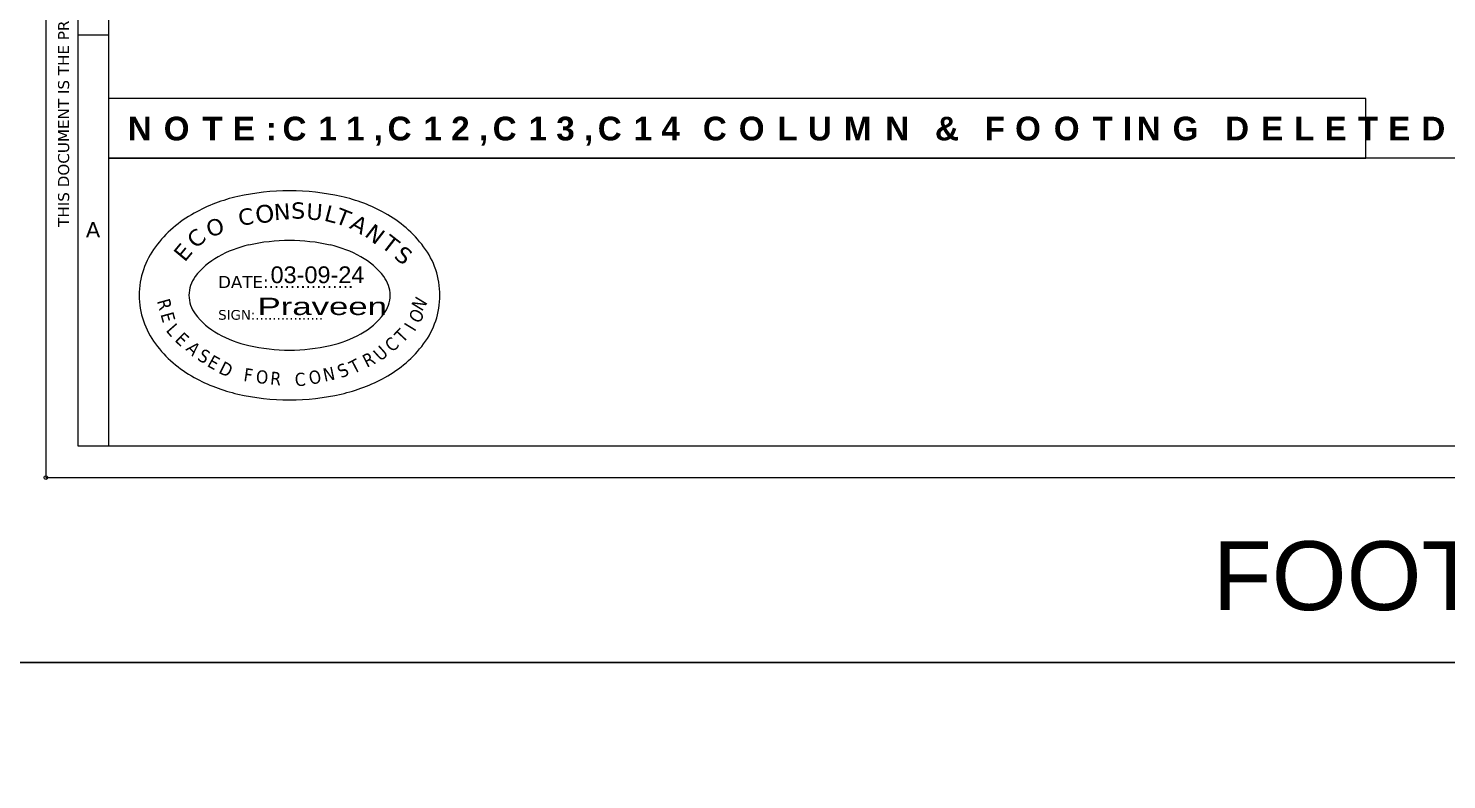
# Model space of a CAD drawing. Extents: x 1878645 to 3043969, y -1160829 to -603973.
# Drawn here: x 2073098 to 2108940, y -702774 to -683779 of the extents above; entities that cross this region are included whole.
import ezdxf

# ---------------------------------------------------------------- set-up
doc = ezdxf.new("R2010")
doc.units = 0
doc.header["$LTSCALE"] = 100
doc.layers.add('A-ANNO-TEXT', color=8, linetype='Continuous')
doc.layers.add('Dim', color=3, linetype='Continuous')
doc.styles.add('ARIAL', font='arial.ttf')
doc.styles.add('city', font='MISTRAL.TTF')
doc.styles.add('DIM-1', font='ARIALN.TTF')
doc.styles.get("Standard").update_dxf_attribs({"font": 'verdana.ttf'})
doc.styles.add('TEXT', font='tahoma.ttf', dxfattribs={"height": 8})

# ---------------------------------------------------------------- blocks, each defined once
blk = doc.blocks.new('ODGFNGH')
at = {"color": 1, "true_color": 0xfb1803}
for centre, radius, start, end in [((116.3, 34.1, -153.6), 143.6, 102.8503, 118.8426), ((128.6, -20.2, -153.6), 199.2, 90, 102.8503), ((128.6, -20.2, -153.6), 199.2, 77.1497, 90), ((141, 34.1, -153.6), 143.6, 61.1574, 77.1497), ((97.5, 68.2, -153.6), 104.6, 118.8426, 143.0522), ((159.8, 68.2, -153.6), 104.6, 36.9478, 61.1574), ((128.6, -20.2, 12.6), 156.6, 90, 102.8503), ((128.6, -20.2, 12.6), 156.6, 77.1497, 90), ((69.2, 89.5, -153.6), 69.2, 143.0522, 180), ((97.5, 68.2, 12.6), 62, 118.8426, 143.0522), ((116.3, 34.1, 12.6), 101, 102.8503, 118.8426), ((141, 34.1, 12.6), 101, 61.1574, 77.1497), ((159.8, 68.2, 12.6), 62, 36.9478, 61.1574), ((188.1, 89.5, -153.6), 69.2, 0, 36.9478), ((69.2, 89.5, 12.6), 26.6, 143.0522, 180), ((188.1, 89.5, 12.6), 26.6, 0, 36.9478), ((69.2, 89.5, -153.6), 69.2, 180, 216.9478), ((69.2, 89.5, 12.6), 26.6, 180, 216.9478), ((188.1, 89.5, 12.6), 26.6, 323.0522, 0), ((188.1, 89.5, -153.6), 69.2, 323.0522, 0), ((97.5, 110.8, 12.6), 62, 216.9478, 241.1574), ((159.8, 110.8, 12.6), 62, 298.8426, 323.0522), ((159.8, 110.8, 12.6), 62, 298.8426, 323.0522), ((116.3, 145, 12.6), 101, 241.1574, 257.1497), ((141, 145, 12.6), 101, 282.8503, 298.8426), ((97.5, 110.8, -153.6), 104.6, 216.9478, 241.1574), ((128.6, 199.2, 12.6), 156.6, 257.1497, 270), ((128.6, 199.2, 12.6), 156.6, 270, 282.8503), ((159.8, 110.8, -153.6), 104.6, 298.8426, 323.0522), ((159.8, 110.8, -153.6), 104.6, 298.8426, 323.0522), ((116.3, 145, -153.6), 143.6, 241.1574, 257.1497), ((141, 145, -153.6), 143.6, 282.8503, 298.8426), ((128.6, 199.2, -153.6), 199.2, 257.1497, 270), ((128.6, 199.2, -153.6), 199.2, 270, 282.8503)]:
    blk.add_arc(centre, radius, start, end, dxfattribs=at)
for s, height, rotation, p in [('C', 13.9, 8.6258, (85.8, 148.9, -153.6)), ('O', 15.2, 8.4461, (100.4, 150.6, -153.6)), ('N', 13.9, 3.7479, (115.6, 153.7, -153.6)), ('S', 13.9, 359.4657, (129.9, 155.2, -153.6)), ('U', 13.9, 356.5441, (142.7, 154.5, -153.6)), ('L', 13.9, 345.2856, (157.4, 153.6, -153.6)), ('T', 13.9, 338.4345, (166.7, 151.8, -153.6)), ('C', 13.9, 42.5219, (48.6, 128.8, -153.6)), ('O', 13.9, 15.2232, (59.5, 139.1, -153.6)), ('A', 13.9, 330.4344, (179.1, 147.4, -153.6)), ('N', 13.9, 322.1726, (192, 140.8, -153.6)), ('E', 13.9, 50.2729, (38.9, 117.3, -153.6)), ('T', 13.9, 322.1726, (206.2, 131.3, -153.6)), ('S', 13.9, 322.1726, (217.2, 122, -153.6))]:
    blk.add_text(s, height=height, rotation=rotation, dxfattribs=at).set_placement(p)
at = {"style": 'ARIAL'}
blk.add_text('03-09-24', height=14.36, dxfattribs=at).set_placement((112.4, 99.9))
at = {"color": 1, "true_color": 0xfb1803}
for s, height, p in [('DATE:................', 10.389, (67.5, 95.7, -153.6)), ('SIGN:................', 8.311, (67.6, 68.6, -153.6))]:
    blk.add_text(s, height=height, dxfattribs=at).set_placement(p)
at = {"color": 1, "true_color": 0xfb1803, "style": 'TEXT'}
for s, rotation, p in [('R', 285.4614, (15, 84.7, -153.6)), ('N', 58.5784, (241.9, 75.1, -153.6)), ('E', 285.4614, (18.1, 73.3, -153.6)), ('O', 58.5784, (239.3, 64.6, -153.6)), ('L', 311.2552, (22.3, 59.2, -153.6)), ('T', 46.8046, (225.6, 48.2, -153.6)), ('I', 58.5784, (235.6, 57.8, -153.6)), ('E', 316.0574, (29.8, 50.8, -153.6)), ('A', 316.0574, (39.2, 43.1, -153.6)), ('C', 42.0025, (216.4, 40.2, -153.6)), ('S', 330.784, (49.1, 34.6, -153.6)), ('E', 330.784, (57.4, 29.2, -153.6)), ('R', 27.2758, (194.8, 27.3, -153.6)), ('U', 42.0025, (206.6, 32.5, -153.6)), ('D', 333.3835, (67.2, 23.4, -153.6)), ('F', 351.6153, (88.8, 16.2, -153.6)), ('O', 356.0906, (99.6, 14.3, -153.6)), ('O', 12.0375, (146.4, 12.8, -153.6)), ('N', 12.0375, (158.6, 15.5, -153.6)), ('S', 24.6764, (172.8, 18.3, -153.6)), ('T', 27.2758, (183.5, 21.9, -153.6)), ('R', 354.4868, (111.7, 13.1, -153.6)), ('C', 4.6149, (133.6, 11.5, -153.6))]:
    blk.add_text(s, height=11.3, rotation=rotation, dxfattribs=at).set_placement(p)
at = {"color": 5, "true_color": 0x0602fc, "style": 'city', "width": 1.5}
blk.add_text('Praveen', height=14.82, dxfattribs=at).set_placement((101.3, 72.6, -58.9))

msp = doc.modelspace()

# ---------------------------------------------------------------- linework, layer by layer
at = {"color": 35}
for p, q in [((2073542.98585, -631232.38349), (2073542.98585, -695136.68266)), ((2073542.98585, -695136.68266), (2161477.28592, -695136.68266))]:
    msp.add_line(p, q, dxfattribs=at)
for p, q in [((2074349.15362, -632007.54481), (2074349.15362, -694330.51489)), ((2075124.31494, -632782.70613), (2075124.31494, -694330.51489)), ((2074349.15362, -683943.35321), (2075124.31494, -683943.35321)), ((2160702.1246, -687063.20461), (2075124.31494, -687063.20461)), ((2074349.15362, -694330.51489), (2160702.1246, -694330.51489))]:
    msp.add_line(p, q)
msp.add_circle((2073542.98585, -695136.68266), 46.50968)
at = {"layer": 'A-ANNO-TEXT', "color": 2}
msp.add_lwpolyline([(2075124.31494, -687063.20461), (2106900.382, -687063.20461), (2106900.382, -685556.27497), (2075124.31494, -685556.27497)], close=True, dxfattribs=at)
at = {"layer": 'Dim'}
for points in [[(2068708.258, -624079.55158), (2460808.93685, -624079.55158), (2460808.93685, -699809.46868), (2068708.258, -699809.46868)], [(2068708.258, -699809.46868), (2460808.93685, -699809.46868), (2460808.93685, -814196.31973), (2068708.258, -814196.31973)]]:
    msp.add_lwpolyline(points, close=True, dxfattribs=at)

# ---------------------------------------------------------------- block references
at = {"layer": 'Dim', "ltscale": 0.5, "xscale": 29.53388258693263, "yscale": 29.53388258693263, "zscale": 29.53388258693263}
msp.add_blockref('ODGFNGH', (2075899.12513, -693171.44949, 3719.06073), dxfattribs=at)

# ---------------------------------------------------------------- texts
msp.add_text('THIS DOCUMENT IS THE PROPERTY OF ECO CONSULTANTS, ANY USE NOT AUTHORISED BY US,AND/OR COPYING,DUPLICATING,HANDING,OVER TO THIRD PARTIES EITHER IN FULL OR IN PART WITHOUT PERMISSIONS IS LIABLE TO CLAIMS.', height=279.05807498, rotation=90).set_placement((2074127.36067, -688796.73371))
msp.add_text('A', height=387.58066).set_placement((2074550.66633, -689061.38139))
at = {"color": 2, "style": 'ARIAL'}
msp.add_text('FOOTING AND COLUMN LAYOUT', height=1742.5580626, dxfattribs=at).set_placement((2103031.70685, -698488.33049))
at = {"layer": 'A-ANNO-TEXT', "color": 2, "insert": (2075610.32201, -686011.88058), "char_height": 600, "width": 33206.262094, "attachment_point": 1, "style": 'DIM-1'}
msp.add_mtext('{\\fArial|b1|i0|c0|p34;\\T1.5;NOTE:C11,C12,C13,C14 COLUMN & FOOTING DELETED}', dxfattribs=at)

doc.saveas('drawing.dxf')
